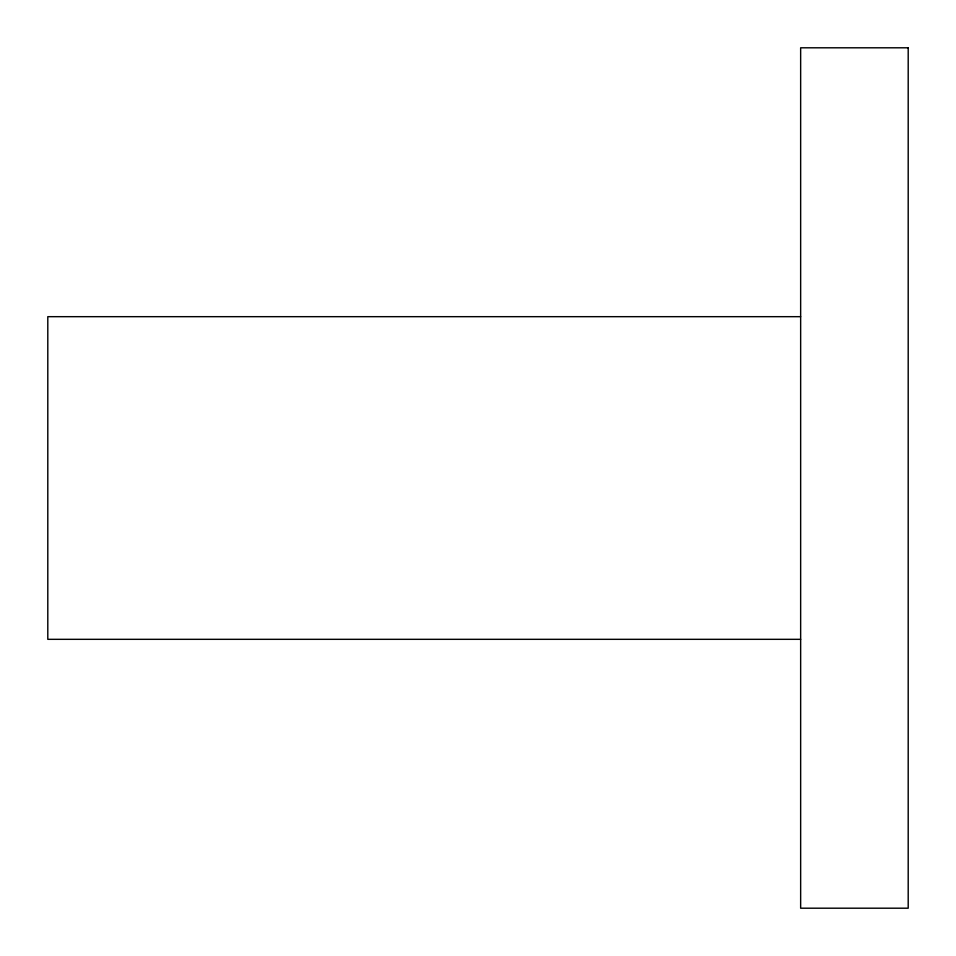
<?xml version="1.0" encoding="UTF-8"?>
<svg xmlns="http://www.w3.org/2000/svg" width="956" height="956" viewBox="0 0 956 956"><rect width="100%" height="100%" fill="white"/><g stroke="black" fill="none" stroke-linecap="round" stroke-linejoin="round"><path stroke-width="1.43" d="M800.65 316.675L47.8 316.675L47.8 639.325L800.65 639.325M908.2 47.8L800.65 47.8L800.65 908.2L908.2 908.2L908.2 47.8"/></g></svg>
